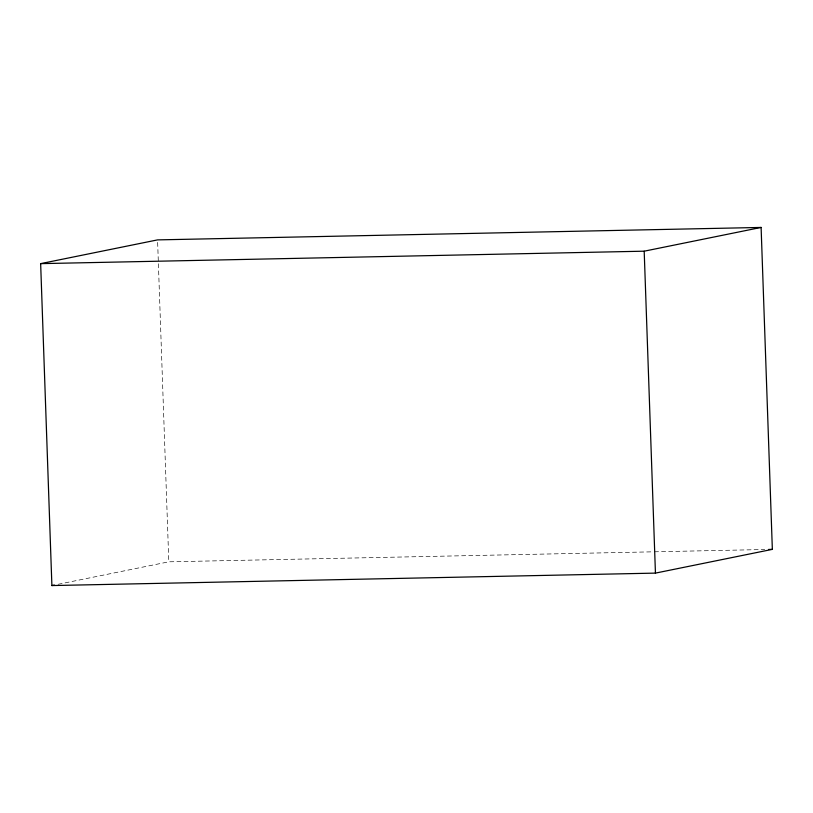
<?xml version="1.0" encoding="UTF-8"?>
<svg xmlns="http://www.w3.org/2000/svg" width="813" height="813" viewBox="0 0 813 813"><rect width="100%" height="100%" fill="white"/><g stroke="black" fill="none" stroke-linecap="round" stroke-linejoin="round"><path stroke-width="0.61" stroke-dasharray="4.07 3.05" d="M58.109 584.303L168.809 561.813L653.164 551.824M654.435 551.793L764.738 549.517M157.651 242.416L168.809 561.813"/><path stroke-width="1.22" d="M40.65 263.636L157.559 239.886L761.11 227.437L772.35 549.364L655.441 573.114L51.89 585.563L40.65 263.636L644.191 251.187L761.11 227.437M51.89 585.563L54.38 585.055M768.549 549.446L772.35 549.364M644.191 251.187L655.441 573.114"/></g></svg>
